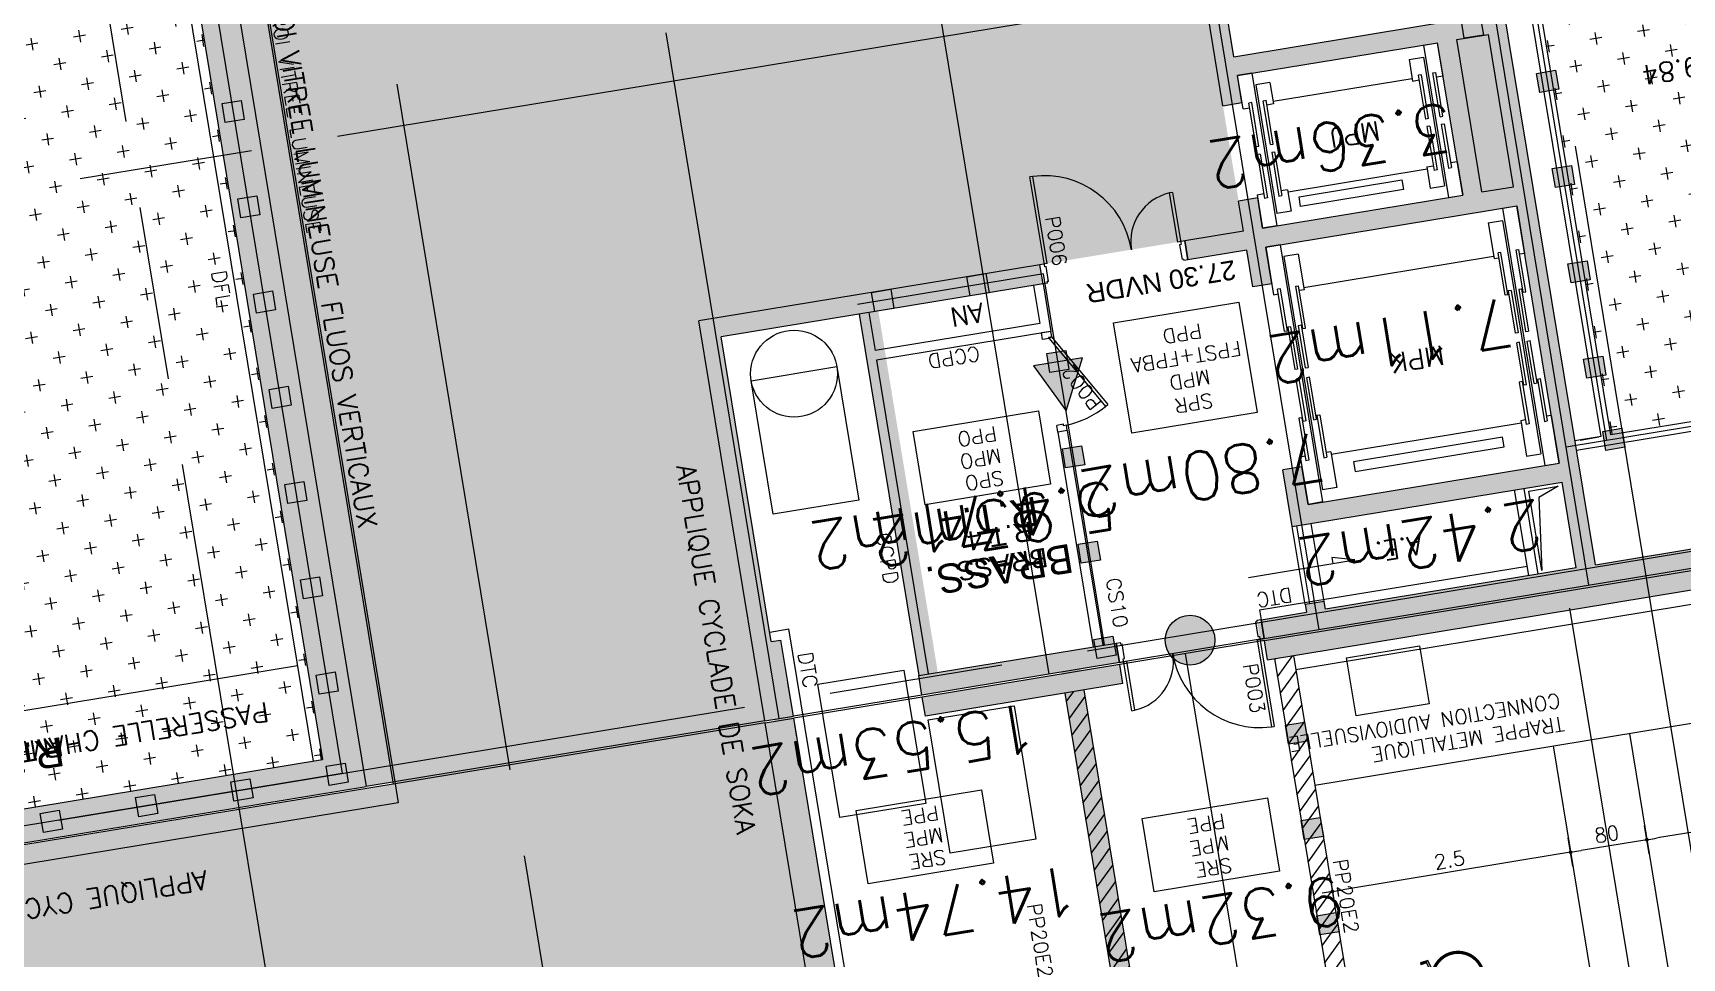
# Model space of a CAD drawing. Header units: millimetres. Extents: x 33240 to 33395, y 51607 to 51720.
# Drawn here: x 33282.81 to 33299.89, y 51641.42 to 51651 of the extents above; entities that cross this region are included whole.
import ezdxf
from ezdxf.enums import TextEntityAlignment as Align

# ---------------------------------------------------------------- set-up
doc = ezdxf.new("R2010")
doc.units = ezdxf.units.MM
doc.header["$LTSCALE"] = 0.3
doc.header["$MEASUREMENT"] = 0
doc.header["$PDMODE"] = 34
doc.header["$PDSIZE"] = 0.3
for name, pattern in [('ACAD_ISO02W100', [15, 12, -3]), ('ACAD_ISO04W100', [30, 24, -3, 0, -3]), ('ACAD_ISO08W100', [36, 24, -3, 6, -3]), ('ACAD_ISO13W100', [36, 12, -3, 12, -3, 0, -3, 0, -3])]:
    doc.linetypes.add(name, pattern=pattern)
doc.layers.get('0').update_dxf_attribs({"linetype": 'CONTINUOUS'})
doc.layers.get('DEFPOINTS').update_dxf_attribs({"linetype": 'CONTINUOUS'})
for name, color, linetype in [('00-TRAMES-BAT', 7, 'ACAD_ISO08W100'), ('01-TREMIE-ESCAL-ASC', 4, 'CONTINUOUS'), ('01-TREMIE-GAINE', 4, 'CONTINUOUS'), ('02-MURS-MACONNERIE', 241, 'CONTINUOUS'), ('02-MURS-PORTEUR', 1, 'CONTINUOUS'), ('04-CLOISONS', 2, 'CONTINUOUS'), ('05-MEN-INT', 4, 'CONTINUOUS'), ('05-MEN-INT-NUM', 62, 'CONTINUOUS'), ('07-REVT-SOL', 8, 'CONTINUOUS'), ('08-EQUI-HANDI', 151, 'CONTINUOUS'), ('08-EQUI-MEUBLE', 8, 'CONTINUOUS'), ('09-COT-INT', 7, 'CONTINUOUS'), ('10-ANN-ALTITUDE', 152, 'CONTINUOUS'), ('10-ANN-HSP', 192, 'CONTINUOUS'), ('10-ANN-NOMENCLATURE', 3, 'CONTINUOUS'), ('10-ANN-NOMPIECE', 3, 'CONTINUOUS'), ('10-ANN-NOMPIECE-CODE', 171, 'CONTINUOUS'), ('10-ANN-REPCOUPE', 1, 'CONTINUOUS'), ('10-ANN-SURF', 62, 'CONTINUOUS'), ('10-ANN-TEXTE', 3, 'CONTINUOUS'), ('11-RES-ELECTRICITE', 71, 'CONTINUOUS'), ('11-RES-EP', 150, 'ACAD_ISO13W100'), ('11-RES-ISOL-FEU', 2, 'CONTINUOUS'), ('11-RES-VMC', 111, 'CONTINUOUS'), ('14-HACH-MACONNERIE', 4, 'CONTINUOUS'), ('14-HACH-MURS', 253, 'CONTINUOUS')]:
    doc.layers.add(name, color=color, linetype=linetype)
doc.styles.add('ANN', font='romans.shx')
doc.styles.add('COT', font='romans.shx')
doc.styles.add('HSP', font='romans.shx')
doc.styles.add('NDP', font='ARIAL.TTF')
doc.styles.add('NIV', font='ARIAL.TTF', dxfattribs={"height": 0.2})
doc.styles.add('ROMANS', font='romans.shx', dxfattribs={"height": 0.2})
doc.styles.add('SURF', font='romans.shx', dxfattribs={"height": 0.5})
doc.dimstyles.new('COTEXT', dxfattribs={"dimtxt": 0.15, "dimasz": 0.11, "dimexe": 0, "dimexo": 0, "dimgap": 0.05, "dimtad": 1, "dimdec": 3, "dimdsep": 46, "dimtxsty": 'COT', "dimblk1": 'COTBLOC', "dimblk2": 'COTBLOC', "dimsah": 1, "dimcen": -0.1, "dimse1": 1, "dimse2": 1, "dimadec": 0, "dimazin": 0, "dimtfac": 1, "dimtdec": 3, "dimtmove": 2, "dimatfit": 3, "dimldrblk": 'COTBLOC', "dimfxl": 1, "dimtolj": 1, "dimarcsym": 0})
pattern_1 = [(189.35057367, (57785.36794, 108093.83487), (-0.2060594638, -0.2872968802), [0.125, -0.375]), (279.35057367, (57785.29612, 108093.88639), (0.2872968802, -0.2060594638), [0.125, -0.375])]

# ---------------------------------------------------------------- blocks, each defined once
blk = doc.blocks.new('HAND')
for p, q in [((-0.029, -0.041), (-0.075, 0.341)), ((-0.007, -0.019), (-0.053, 0.341)), ((-0.02, 0.091), (0.207, 0.118)), ((-0.017, 0.069), (0.209, 0.096)), ((-0.007, -0.019), (0.227, 0.009)), ((0.217, 0.097), (0.214, 0.119)), ((0.227, 0.009), (0.295, -0.209)), ((-0.029, -0.041), (0.212, -0.013)), ((0.212, -0.013), (0.278, -0.231)), ((0.278, -0.231), (0.357, -0.218)), ((0.295, -0.209), (0.357, -0.196)), ((0.357, -0.218), (0.357, -0.196))]:
    blk.add_line(p, q)
at = {"const_width": 0.0332}
blk.add_lwpolyline([(-0.125, 0.367, 1), (-0.092, 0.367, 1)], format="xyb", close=True, dxfattribs=at)
for points in [[(-0.061, 0.261, 0.340767), (-0.266, 0.002, 0.340767)], [(-0.266, 0.002, 0.827992), (0.247, -0.099, 0.827992)]]:
    blk.add_lwpolyline(points, format="xyb", dxfattribs=at)
for points in [[(-0.074, 0.341), (-0.087, 0.341), (-0.053, 0.341), (-0.081, 0.385)], [(-0.075, 0.341), (-0.029, -0.041), (-0.053, 0.341), (-0.007, -0.019)], [(-0.065, 0.26), (-0.065, 0.263), (-0.067, 0.276), (-0.065, 0.263)], [(-0.065, 0.26), (-0.065, 0.263), (-0.067, 0.276), (-0.065, 0.263)], [(-0.007, -0.019), (-0.029, -0.041), (0.227, 0.009), (0.212, -0.013)], [(-0.02, 0.091), (-0.017, 0.069), (-0.021, 0.091), (-0.018, 0.069)], [(-0.02, 0.091), (-0.017, 0.069), (0.214, 0.119), (0.217, 0.097)], [(0.212, -0.013), (0.278, -0.231), (0.227, 0.009), (0.295, -0.209)], [(0.231, -0.093), (0.237, -0.095), (0.234, -0.086), (0.237, -0.095)], [(0.278, -0.231), (0.357, -0.218), (0.295, -0.209), (0.357, -0.196)]]:
    blk.add_solid(points)
blk = doc.blocks.new('SMP2')
blk.add_lwpolyline([(-1.315, 0), (0, 0), (0, -0.77), (-1.315, -0.77)], close=True)
at = {"style": 'ROMANS'}
for tag, p in [('SOLS', (-0.646, -0.148)), ('PAROIS', (-0.643, -0.377)), ('FAUX-PLAFONDS', (-0.646, -0.61))]:
    blk.add_attdef(tag, text='', height=0.15, dxfattribs=at).set_placement(p, align=Align.MIDDLE)
blk = doc.blocks.new('COTBLOC')
for p, q in [((-0.76, 0), (-0.99, 0)), ((0, 0), (-0.76, 0)), ((0, -1.3608), (0, 1.3608)), ((0, 0), (0.76, 0)), ((0.76, 0), (0.99, 0))]:
    blk.add_line(p, q)
at = {"const_width": 0.15}
blk.add_lwpolyline([(-0.1, 0, 1), (0.1, 0, 1)], format="xyb", close=True, dxfattribs=at)
blk = doc.blocks.new('*D82')
at = {"layer": '09-COT-INT', "color": 0, "lineweight": -2}
blk.add_line((33301.885, 51643.031), (33299.635, 51642.661), dxfattribs=at)
at = {"layer": 'DEFPOINTS', "color": 0}
for p in [(33301.812, 51644.151), (33299.345, 51643.745), (33299.526, 51642.643)]:
    blk.add_point(p, dxfattribs=at)
at = {"layer": '09-COT-INT', "color": 0, "lineweight": -2, "xscale": 0.11, "yscale": 0.11, "zscale": 0.11}
for p, rotation in [((33301.993, 51643.049), 9.350573668281061), ((33299.526, 51642.643), 189.350573668281)]:
    blk.add_blockref('COTBLOC', p, dxfattribs=dict(at, rotation=rotation))
at = {"layer": '09-COT-INT', "color": 0, "insert": (33300.739, 51642.97), "char_height": 0.15, "attachment_point": 5, "rotation": 9.3506, "style": 'COT'}
blk.add_mtext('\\A1;2.5', dxfattribs=at)
blk = doc.blocks.new('*D83')
at = {"layer": '09-COT-INT', "color": 0, "lineweight": -2}
blk.add_line((33299.418, 51642.625), (33298.846, 51642.531), dxfattribs=at)
at = {"layer": 'DEFPOINTS', "color": 0}
for p in [(33299.345, 51643.745), (33298.556, 51643.615), (33298.737, 51642.513)]:
    blk.add_point(p, dxfattribs=at)
at = {"layer": '09-COT-INT', "color": 0, "lineweight": -2, "xscale": 0.11, "yscale": 0.11, "zscale": 0.11}
for p, rotation in [((33298.737, 51642.513), 189.350573668281), ((33299.526, 51642.643), 9.350573668281061)]:
    blk.add_blockref('COTBLOC', p, dxfattribs=dict(at, rotation=rotation))
at = {"layer": '09-COT-INT', "color": 0, "insert": (33299.111, 51642.701), "char_height": 0.15, "attachment_point": 5, "rotation": 9.3506, "style": 'COT'}
blk.add_mtext('\\A1;80', dxfattribs=at)
blk = doc.blocks.new('*D84')
at = {"layer": '09-COT-INT', "color": 0, "lineweight": -2}
blk.add_line((33298.628, 51642.495), (33296.379, 51642.125), dxfattribs=at)
at = {"layer": 'DEFPOINTS', "color": 0}
for p in [(33298.556, 51643.615), (33296.089, 51643.208), (33296.27, 51642.107)]:
    blk.add_point(p, dxfattribs=at)
at = {"layer": '09-COT-INT', "color": 0, "lineweight": -2, "xscale": 0.11, "yscale": 0.11, "zscale": 0.11}
for p, rotation in [((33298.737, 51642.513), 9.350573668281061), ((33296.27, 51642.107), 189.350573668281)]:
    blk.add_blockref('COTBLOC', p, dxfattribs=dict(at, rotation=rotation))
at = {"layer": '09-COT-INT', "color": 0, "insert": (33297.483, 51642.433), "char_height": 0.15, "attachment_point": 5, "rotation": 9.3506, "style": 'COT'}
blk.add_mtext('\\A1;2.5', dxfattribs=at)
blk = doc.blocks.new('MVP95')
for p, q in [((0.045, -0.03), (0.045, 0.915)), ((0.075, 0.915), (0.045, 0.915)), ((0.075, 0), (0.075, 0.915)), ((1.475, 0.515), (1.445, 0.515)), ((1.445, 0), (1.445, 0.515)), ((1.475, 0.515), (1.475, -0.03)), ((0, -0.2), (0, 0)), ((0.075, 0), (0, 0)), ((0.06, -0.03), (0.045, -0.03)), ((0.06, -0.185), (0.06, -0.03)), ((1.52, 0), (1.445, 0)), ((1.46, -0.03), (1.46, -0.185)), ((1.475, -0.03), (1.46, -0.03)), ((1.52, 0), (1.52, -0.2)), ((0.045, -0.2), (0, -0.2)), ((0.045, -0.2), (0.045, -0.185)), ((0.06, -0.185), (0.045, -0.185)), ((1.475, -0.185), (1.46, -0.185)), ((1.475, -0.185), (1.475, -0.2)), ((1.52, -0.2), (1.475, -0.2))]:
    blk.add_line(p, q)
for centre, radius, start, end in [((0.045, 0), 0.915, 359.9692, 88.1212), ((1.475, 0.001), 0.515, 93.3395, 180.0973)]:
    blk.add_arc(centre, radius, start, end)
blk = doc.blocks.new('7DP9T')
for p, q in [((0.055, -0.004), (0.844, 0.456)), ((0.07, -0.03), (0.859, 0.43)), ((0.859, 0.43), (0.844, 0.456)), ((0.055, 0), (0, 0)), ((0, 0), (0, -0.1)), ((0.055, 0), (0.07, -0.03)), ((0.985, 0), (0.985, -0.03)), ((1.04, 0), (0.985, 0)), ((1.04, 0), (1.04, -0.1)), ((0.07, -0.1), (0, -0.1)), ((0.055, -0.03), (0.055, 0)), ((0.07, -0.03), (0.055, -0.03)), ((0.07, -0.03), (0.07, -0.1)), ((0.985, -0.03), (0.97, -0.03)), ((0.97, -0.03), (0.97, -0.1)), ((1.04, -0.1), (0.97, -0.1))]:
    blk.add_line(p, q)
for centre, radius, start, end in [((0.185, 0), 0.83, 0, 0), ((-0.005, -0.057), 0.992, 3.3237, 29.4358)]:
    blk.add_arc(centre, radius, start, end)
blk = doc.blocks.new('PF1-2H')
blk.add_hatch(color=256).paths.add_polyline_path([(-0.001288, 0, 1), (0.001288, 0, 1)])
blk.add_circle((0, 0), 0.001288)
blk = doc.blocks.new('CF1-2H')
for p, q in [((0, 0.002576), (-0.001288, 0)), ((0.001288, 0), (0, 0.002576)), ((-0.001288, 0), (0.001288, 0))]:
    blk.add_line(p, q)
blk.add_solid([(-0.001288, 0), (0, 0.002576), (0.001288, 0)])
blk = doc.blocks.new('CARRE2')
blk.add_hatch(color=256).paths.add_polyline_path([(-0.1, 0.1), (0.1, 0.1), (0.1, -0.1), (-0.1, -0.1)])
blk.add_lwpolyline([(-0.1, 0.1), (0.1, 0.1), (0.1, -0.1), (-0.1, -0.1)], close=True)

msp = doc.modelspace()

# ---------------------------------------------------------------- hatches: boundary and pattern name
at = {"layer": '07-REVT-SOL'}
h = msp.add_hatch(dxfattribs=at)
h.set_pattern_fill('CROSS', color=30, style=0)
h.set_pattern_definition(pattern_1)
h.paths.add_polyline_path([(33286.5603, 51643.2418), (33286.5961, 51643.0244), (33280.6412, 51642.0441), (33281.2228, 51638.5117), (33285.6417, 51639.2393), (33285.6742, 51639.0421), (33280.2045, 51638.1415), (33280.4562, 51636.6128), (33291.1949, 51638.381), (33290.9433, 51639.9095), (33288.0423, 51639.4318), (33288.0098, 51639.6292), (33291.0094, 51640.123), (33289.7096, 51648.0169), (33292.752, 51648.5179), (33295.3503, 51648.9457), (33293.2555, 51661.6673), (33287.7297, 51660.7591), (33283.7828, 51660.1092), (33283.4868, 51660.0605), (33286.2643, 51643.193)])
h = msp.add_hatch(dxfattribs=at)
h.set_pattern_fill('CROSS', color=30, style=0)
h.set_pattern_definition([(189.35057367, (57785.36794, 108093.90987), (-0.2060594638, -0.2872968802), [0.125, -0.375]), (279.35057367, (57785.29612, 108093.96139), (0.2872968802, -0.2060594638), [0.125, -0.375])])
h.paths.add_polyline_path([(33285.8127, 51643.4734), (33279.4977, 51642.4335), (33276.7774, 51658.9539), (33283.0924, 51659.9938)])
h = msp.add_hatch(dxfattribs=at)
h.set_pattern_fill('CROSS', color=30, style=0)
h.set_pattern_definition(pattern_1)
h.paths.add_polyline_path([(33307.1197, 51648.1474), (33299.1533, 51646.8356), (33297.4041, 51657.4586), (33298.9318, 51657.6898), (33299.0359, 51657.0758), (33299.1499, 51656.5294), (33299.2846, 51655.9988), (33299.4772, 51655.3642), (33299.6399, 51654.9032), (33299.9326, 51654.1956), (33300.3589, 51653.3633), (33300.9268, 51652.5136), (33301.4641, 51651.918), (33302.218, 51651.3612), (33302.9309, 51651.1227), (33303.4691, 51651.0667), (33304.0347, 51651.1266), (33304.6455, 51651.3289), (33305.0828, 51651.545), (33305.5618, 51651.8682), (33306.0185, 51652.278), (33306.3733, 51652.6803), (33307.1198, 51648.1474)])
at = {"layer": '14-HACH-MACONNERIE', "ltscale": 10}
h = msp.add_hatch(dxfattribs=at)
h.set_pattern_fill('ANSI31', color=256, style=0)
h.set_pattern_definition([(234.35057367, (57785.36794, 108093.83487), (0.1015747861, -0.07285302208), [])])
h.paths.add_polyline_path([(33296.4276, 51639.9206), (33296.2302, 51639.8881), (33296.2627, 51639.6908), (33296.6574, 51639.7558), (33295.8677, 51644.5514), (33295.6704, 51644.5189)])
h.paths.add_polyline_path([(33294.0293, 51640.9446), (33292.5598, 51640.7027), (33292.5923, 51640.5053), (33294.0618, 51640.7473), (33294.2568, 51639.5631), (33292.7873, 51639.3213), (33292.8198, 51639.1239), (33294.7629, 51639.4438), (33294.7304, 51639.6411), (33294.4541, 51639.5956), (33293.697, 51644.194), (33293.4996, 51644.1615)])
h.paths.add_polyline_path([(33291.5134, 51638.9088), (33291.7147, 51638.9419), (33291.6822, 51639.1392), (33291.4809, 51639.1061)])
h.paths.add_polyline_path([(33291.286, 51640.2902), (33291.4872, 51640.3234), (33291.4547, 51640.5207), (33291.2535, 51640.4875)])
at = {"layer": '14-HACH-MURS', "ltscale": 10}
h = msp.add_hatch(color=256, dxfattribs=at)
h.paths.add_polyline_path([(33291.9868, 51644.3432), (33294.0309, 51644.6797), (33294.0642, 51644.4774), (33292.0201, 51644.1408)])
h.paths.add_polyline_path([(33294.0999, 51644.2603), (33292.0558, 51643.9237), (33292.0234, 51644.121), (33294.0674, 51644.4576)])
h.paths.add_polyline_path([(33295.5997, 51644.5073), (33313.0136, 51647.3747), (33312.9811, 51647.5721), (33295.5672, 51644.7047)])
h.paths.add_polyline_path([(33308.517, 51656.1775), (33309.9786, 51647.3006), (33307.4296, 51646.8809), (33307.3517, 51647.3545), (33307.0556, 51647.3057), (33307.1336, 51646.8322), (33301.8383, 51645.9602), (33301.7603, 51646.4338), (33301.4643, 51646.385), (33301.5423, 51645.9115), (33298.9932, 51645.4917), (33297.6209, 51653.8259), (33297.884, 51653.8693), (33296.5117, 51662.2035), (33297.1531, 51662.3091), (33297.0701, 51662.8126), (33296.3992, 51662.7022), (33296.4577, 51662.3466), (33296.29, 51662.319), (33297.6542, 51654.0341), (33294.7927, 51653.5629), (33294.7765, 51653.6616), (33294.5791, 51653.6291), (33294.6441, 51653.2344), (33294.8415, 51653.2669), (33294.8252, 51653.3656), (33297.4236, 51653.7934), (33297.8535, 51651.1821), (33295.2489, 51650.7532), (33295.0009, 51652.2594), (33294.8099, 51652.2279), (33295.1364, 51650.2448), (33295.3338, 51650.2772), (33295.2877, 51650.5569), (33297.3598, 51650.8981), (33297.6198, 51649.3194), (33295.5477, 51648.9782), (33295.4962, 51649.2905), (33295.2989, 51649.258), (33295.3503, 51648.9457), (33294.7419, 51648.8455), (33294.7744, 51648.6482), (33295.3828, 51648.7484), (33295.4455, 51648.368), (33295.6428, 51648.4005), (33295.5802, 51648.7809), (33298.1785, 51649.2087), (33298.6172, 51646.5446), (33296.0188, 51646.1167), (33295.9549, 51646.5051), (33295.7575, 51646.4726), (33295.854, 51645.8869), (33298.6497, 51646.3472), (33298.7959, 51645.4593), (33296.1976, 51645.0314), (33296.1846, 51645.1103), (33295.9872, 51645.0778), (33296.0002, 51644.9989), (33295.5315, 51644.9217), (33295.5636, 51644.7269), (33329.6698, 51650.3403), (33326.8097, 51667.7091), (33326.198, 51667.6084), (33326.2808, 51667.1053), (33326.5966, 51667.1572), (33329.3445, 51650.4691), (33324.207, 51649.6232), (33324.1269, 51650.1096), (33323.8309, 51650.0608), (33323.911, 51649.5744), (33318.6156, 51648.7025), (33318.5356, 51649.1889), (33318.2395, 51649.1401), (33318.3196, 51648.6538), (33313.0243, 51647.7818), (33312.9442, 51648.2682), (33312.6482, 51648.2194), (33312.7283, 51647.7331), (33310.1792, 51647.3133), (33307.4313, 51664.0015), (33310.2738, 51664.4696), (33310.1909, 51664.973), (33307.1511, 51664.4725)])
h = msp.add_hatch(color=256, dxfattribs=at)
h.paths.add_polyline_path([(33279.1957, 51641.8061), (33280.4439, 51642.0116), (33280.4536, 51641.9524), (33280.6509, 51641.9849), (33280.6412, 51642.0441), (33286.5961, 51643.0244), (33286.5636, 51643.2218), (33279.1632, 51642.0034)])
h.paths.add_polyline_path([(33279.1599, 51642.0232), (33286.2643, 51643.193), (33283.4868, 51660.0605), (33284.2084, 51660.1793), (33284.1258, 51660.6811), (33276.124, 51659.3635), (33276.1907, 51658.9587), (33276.3665, 51658.9877), (33276.399, 51658.7903), (33276.7937, 51658.8553), (33276.7774, 51658.9539), (33283.0924, 51659.9938), (33285.8127, 51643.4734), (33279.4977, 51642.4335), (33279.4815, 51642.5322), (33279.0868, 51642.4672)])
h.paths.add_polyline_path([(33278.9568, 51643.2566), (33279.3515, 51643.3216), (33276.9237, 51658.0659), (33276.529, 51658.0009)], flags=17)
h = msp.add_hatch(color=256, dxfattribs=at)
h.paths.add_polyline_path([(33292.3547, 51631.9532), (33292.6507, 51632.0019), (33290.6913, 51643.9015), (33290.3953, 51643.8528), (33291.0094, 51640.123), (33288.0098, 51639.6292), (33288.0423, 51639.4321), (33291.0419, 51639.9257)])
h.paths.add_polyline_path([(33290.688, 51643.9214), (33290.392, 51643.8727), (33289.7096, 51648.0169), (33293.2421, 51648.5986), (33293.2746, 51648.4011), (33289.9395, 51647.852), (33290.4594, 51644.6946), (33290.5581, 51644.7108)])

# ---------------------------------------------------------------- linework, layer by layer
at = {"layer": '00-TRAMES-BAT'}
for p, q in [((33298.9271, 51645.2781), (33290.2439, 51698.0109)), ((33296.1314, 51644.8178), (33287.4482, 51697.5505)), ((33293.3357, 51644.3574), (33284.6526, 51697.0902)), ((33290.54, 51643.8971), (33281.8569, 51696.6298)), ((33289.5108, 51632.7087), (33279.0612, 51696.1695)), ((33285.5336, 51639.4242), (33276.2655, 51695.7092)), ((33275.3094, 51648.1743), (33381.824, 51665.7133)), ((33261.7654, 51639.3363), (33382.8834, 51659.2799)), ((33301.2233, 51629.8968), (33298.7293, 51645.0428))]:
    msp.add_line(p, q, dxfattribs=at)
at = {"layer": '01-TREMIE-ESCAL-ASC'}
for p, q in [((33297.2118, 51650.8738), (33297.3598, 51650.8981)), ((33297.2118, 51650.8738), (33297.3598, 51650.8981)), ((33297.2118, 51650.8738), (33297.4718, 51649.295)), ((33297.4167, 51650.5528), (33297.3598, 51650.8981)), ((33297.0644, 51650.7228), (33297.2124, 51650.7472)), ((33297.0644, 51650.7228), (33297.1009, 51650.5008)), ((33297.2124, 51650.7472), (33297.4317, 51649.4151)), ((33295.4357, 51650.5813), (33295.2877, 51650.5569)), ((33295.4357, 51650.5813), (33295.2877, 51650.5569)), ((33295.3446, 51650.2116), (33295.2877, 51650.5569)), ((33295.4357, 51650.5813), (33295.6957, 51649.0026)), ((33297.0969, 51650.5255), (33295.6563, 51650.2882)), ((33297.1915, 51650.5664), (33297.1604, 51650.5613)), ((33297.2366, 51650.1076), (33297.1619, 51650.5615)), ((33297.2662, 51650.1125), (33297.1915, 51650.5664)), ((33297.3099, 51650.5859), (33297.3395, 51650.5907)), ((33297.3846, 51650.132), (33297.3099, 51650.5859)), ((33297.4142, 51650.1369), (33297.3395, 51650.5907)), ((33297.4167, 51650.5528), (33297.3476, 51650.5414)), ((33295.6238, 51650.4856), (33295.4758, 51650.4612)), ((33295.4758, 51650.4612), (33295.6951, 51649.1292)), ((33295.6238, 51650.4856), (33295.6603, 51650.2636)), ((33297.1009, 51650.5008), (33297.17, 51650.5122)), ((33295.3446, 51650.2116), (33295.4136, 51650.223)), ((33295.4351, 51650.2772), (33295.4055, 51650.2723)), ((33295.4803, 51649.8184), (33295.4055, 51650.2723)), ((33295.5099, 51649.8233), (33295.4351, 51650.2772)), ((33295.5535, 51650.2967), (33295.5846, 51650.3018)), ((33295.6283, 51649.8428), (33295.5535, 51650.2967)), ((33295.6579, 51649.8477), (33295.5831, 51650.3015)), ((33295.6603, 51650.2636), (33295.5913, 51650.2522)), ((33297.2662, 51650.1125), (33297.2366, 51650.1076)), ((33297.2792, 51650.0336), (33297.2496, 51650.0287)), ((33297.2496, 51650.0287), (33297.3243, 51649.5748)), ((33297.2792, 51650.0336), (33297.3539, 51649.5797)), ((33297.3846, 51650.132), (33297.4142, 51650.1369)), ((33297.3976, 51650.053), (33297.4272, 51650.0579)), ((33297.3976, 51650.053), (33297.4723, 51649.5992)), ((33297.4272, 51650.0579), (33297.502, 51649.604)), ((33295.6283, 51649.8428), (33295.6579, 51649.8477)), ((33295.5099, 51649.8233), (33295.4803, 51649.8184)), ((33295.5229, 51649.7443), (33295.4933, 51649.7395)), ((33295.4933, 51649.7395), (33295.568, 51649.2856)), ((33295.5229, 51649.7443), (33295.5976, 51649.2905)), ((33295.6413, 51649.7638), (33295.6709, 51649.7687)), ((33295.6413, 51649.7638), (33295.716, 51649.31)), ((33295.6709, 51649.7687), (33295.7456, 51649.3148)), ((33297.5629, 51649.6647), (33297.4938, 51649.6534)), ((33297.5629, 51649.6647), (33297.6198, 51649.3194)), ((33297.2512, 51649.5881), (33295.8106, 51649.3509)), ((33297.2471, 51649.6128), (33297.3162, 51649.6241)), ((33297.2471, 51649.6128), (33297.2837, 51649.3907)), ((33297.3539, 51649.5797), (33297.3243, 51649.5748)), ((33297.4723, 51649.5992), (33297.502, 51649.604)), ((33295.4908, 51649.3235), (33295.5599, 51649.3349)), ((33295.4908, 51649.3235), (33295.5477, 51648.9782)), ((33295.8065, 51649.3755), (33295.7375, 51649.3642)), ((33295.8065, 51649.3755), (33295.8431, 51649.1535)), ((33295.925, 51649.3019), (33296.9904, 51649.4773)), ((33297.0066, 51649.3786), (33295.9413, 51649.2032)), ((33296.9904, 51649.4773), (33297.0066, 51649.3786)), ((33297.2837, 51649.3907), (33297.4317, 51649.4151)), ((33295.5976, 51649.2905), (33295.568, 51649.2856)), ((33295.8431, 51649.1535), (33295.6951, 51649.1292)), ((33295.716, 51649.31), (33295.7456, 51649.3148)), ((33295.9413, 51649.2032), (33295.925, 51649.3019)), ((33297.4718, 51649.295), (33297.6198, 51649.3194)), ((33298.0305, 51649.1843), (33298.1785, 51649.2087)), ((33298.0305, 51649.1843), (33298.4692, 51646.5202)), ((33298.1785, 51649.2087), (33298.2597, 51648.7153)), ((33295.6957, 51649.0026), (33295.5477, 51648.9782)), ((33297.8831, 51649.0334), (33298.0311, 51649.0577)), ((33297.8831, 51649.0334), (33297.944, 51648.6634)), ((33298.0311, 51649.0577), (33298.4291, 51646.6403)), ((33295.7282, 51648.8052), (33295.5802, 51648.7809)), ((33295.5802, 51648.7809), (33295.6614, 51648.2875)), ((33295.7282, 51648.8052), (33296.1669, 51646.1411)), ((33295.9162, 51648.7095), (33295.7682, 51648.6851)), ((33295.7682, 51648.6851), (33296.1663, 51646.2677)), ((33295.9162, 51648.7095), (33295.9771, 51648.3395)), ((33295.9731, 51648.3642), (33297.9399, 51648.688)), ((33297.944, 51648.6634), (33297.9933, 51648.6715)), ((33298.0148, 51648.7257), (33297.9852, 51648.7208)), ((33298.0575, 51648.2817), (33297.9852, 51648.7208)), ((33298.0871, 51648.2866), (33298.0148, 51648.7257)), ((33298.1727, 51648.7517), (33298.2023, 51648.7566)), ((33298.245, 51648.3126), (33298.1727, 51648.7517)), ((33298.2746, 51648.3175), (33298.2023, 51648.7566)), ((33298.2597, 51648.7153), (33298.2104, 51648.7072)), ((33295.7322, 51648.3498), (33295.7026, 51648.345)), ((33295.7749, 51647.9059), (33295.7026, 51648.345)), ((33295.8045, 51647.9107), (33295.7322, 51648.3498)), ((33295.8901, 51648.3758), (33295.9197, 51648.3807)), ((33295.9624, 51647.9367), (33295.8901, 51648.3758)), ((33295.992, 51647.9416), (33295.9197, 51648.3807)), ((33295.9771, 51648.3395), (33295.9278, 51648.3314)), ((33298.1201, 51648.3326), (33298.0905, 51648.3277)), ((33298.0905, 51648.3277), (33298.1628, 51647.8886)), ((33298.1201, 51648.3326), (33298.1924, 51647.8935)), ((33298.199, 51648.3456), (33298.2286, 51648.3504)), ((33298.199, 51648.3456), (33298.2713, 51647.9065)), ((33298.2286, 51648.3504), (33298.3009, 51647.9114)), ((33298.245, 51648.3126), (33298.2746, 51648.3175)), ((33295.6614, 51648.2875), (33295.7107, 51648.2956)), ((33298.0871, 51648.2866), (33298.0575, 51648.2817)), ((33295.8375, 51647.9567), (33295.8079, 51647.9518)), ((33295.8375, 51647.9567), (33295.9098, 51647.5176)), ((33295.9164, 51647.9697), (33295.946, 51647.9746)), ((33295.9164, 51647.9697), (33295.9887, 51647.5306)), ((33295.946, 51647.9746), (33296.0183, 51647.5355)), ((33295.8045, 51647.9107), (33295.7749, 51647.9059)), ((33295.8079, 51647.9518), (33295.8802, 51647.5128)), ((33295.9624, 51647.9367), (33295.992, 51647.9416)), ((33298.1924, 51647.8935), (33298.1628, 51647.8886)), ((33298.2086, 51647.7948), (33298.179, 51647.7899)), ((33298.2513, 51647.3509), (33298.179, 51647.7899)), ((33298.2809, 51647.3557), (33298.2086, 51647.7948)), ((33298.2713, 51647.9065), (33298.3009, 51647.9114)), ((33298.2876, 51647.8078), (33298.3172, 51647.8127)), ((33298.3599, 51647.3687), (33298.2876, 51647.8078)), ((33298.3895, 51647.3736), (33298.3172, 51647.8127)), ((33295.9098, 51647.5176), (33295.8802, 51647.5128)), ((33295.9887, 51647.5306), (33296.0183, 51647.5355)), ((33295.926, 51647.419), (33295.8964, 51647.4141)), ((33295.9687, 51646.975), (33295.8964, 51647.4141)), ((33295.9983, 51646.9799), (33295.926, 51647.419)), ((33296.005, 51647.432), (33296.0346, 51647.4368)), ((33296.0773, 51646.9929), (33296.005, 51647.432)), ((33296.1069, 51646.9977), (33296.0346, 51647.4368)), ((33298.235, 51647.3887), (33298.2054, 51647.3838)), ((33298.2054, 51647.3838), (33298.2777, 51646.9447)), ((33298.235, 51647.3887), (33298.3073, 51646.9496)), ((33298.2809, 51647.3557), (33298.2513, 51647.3509)), ((33298.3599, 51647.3687), (33298.3895, 51647.3736)), ((33298.3928, 51647.4147), (33298.4224, 51647.4196)), ((33298.3928, 51647.4147), (33298.4651, 51646.9756)), ((33298.4224, 51647.4196), (33298.4947, 51646.9805)), ((33295.9524, 51647.0128), (33295.9228, 51647.008)), ((33295.9228, 51647.008), (33295.9951, 51646.5689)), ((33295.9524, 51647.0128), (33296.0247, 51646.5737)), ((33295.9983, 51646.9799), (33295.9687, 51646.975)), ((33296.0773, 51646.9929), (33296.1069, 51646.9977)), ((33296.1102, 51647.0388), (33296.1398, 51647.0437)), ((33296.1102, 51647.0388), (33296.1825, 51646.5997)), ((33296.1398, 51647.0437), (33296.2121, 51646.6046)), ((33296.2574, 51646.6374), (33298.2243, 51646.9613)), ((33298.2202, 51646.9859), (33298.2695, 51646.9941)), ((33298.2202, 51646.9859), (33298.2811, 51646.6159)), ((33298.3073, 51646.9496), (33298.2777, 51646.9447)), ((33298.4651, 51646.9756), (33298.4947, 51646.9805)), ((33298.5359, 51647.0379), (33298.4866, 51647.0298)), ((33298.5359, 51647.0379), (33298.6172, 51646.5446)), ((33298.0317, 51646.8111), (33296.4879, 51646.5569)), ((33298.0479, 51646.7124), (33298.0317, 51646.8111)), ((33295.9376, 51646.6101), (33295.9869, 51646.6182)), ((33295.9376, 51646.6101), (33296.0188, 51646.1167)), ((33296.1825, 51646.5997), (33296.2121, 51646.6046)), ((33296.2534, 51646.6621), (33296.204, 51646.654)), ((33296.2534, 51646.6621), (33296.3143, 51646.2921)), ((33296.5042, 51646.4582), (33298.0479, 51646.7124)), ((33298.2811, 51646.6159), (33298.4291, 51646.6403)), ((33296.0247, 51646.5737), (33295.9951, 51646.5689)), ((33296.4879, 51646.5569), (33296.5042, 51646.4582)), ((33298.4692, 51646.5202), (33298.6172, 51646.5446)), ((33296.3143, 51646.2921), (33296.1663, 51646.2677)), ((33296.1669, 51646.1411), (33296.0188, 51646.1167))]:
    msp.add_line(p, q, dxfattribs=at)
at = {"layer": '01-TREMIE-GAINE'}
for p, q in [((33298.3046, 51646.2541), (33298.607, 51646.3039)), ((33298.4402, 51645.4308), (33298.3046, 51646.2541)), ((33298.607, 51646.3039), (33298.4067, 51646.1888)), ((33298.4067, 51646.1888), (33298.4402, 51645.4308))]:
    msp.add_line(p, q, dxfattribs=at)
at = {"layer": '02-MURS-MACONNERIE'}
for p, q in [((33295.8677, 51644.5514), (33296.6574, 51639.7558)), ((33295.6704, 51644.5189), (33296.4276, 51639.9206)), ((33293.4996, 51644.1614), (33294.0293, 51640.9446)), ((33293.697, 51644.194), (33294.4541, 51639.5956))]:
    msp.add_line(p, q, dxfattribs=at)
at = {"layer": '02-MURS-PORTEUR'}
for p, q in [((33283.0924, 51659.9938), (33285.8127, 51643.4734)), ((33283.4868, 51660.0605), (33286.2643, 51643.193)), ((33295.5672, 51644.7047), (33352.073, 51654.009)), ((33295.5997, 51644.5073), (33352.1055, 51653.8117)), ((33298.9932, 51645.4917), (33297.6209, 51653.8259)), ((33295.1364, 51650.2448), (33294.8099, 51652.2279)), ((33295.2489, 51650.7532), (33295.0009, 51652.2594)), ((33295.2489, 51650.7532), (33297.8535, 51651.1821)), ((33295.2877, 51650.5569), (33297.3598, 51650.8981)), ((33297.6198, 51649.3194), (33297.3598, 51650.8981)), ((33297.5571, 51650.9306), (33297.886, 51650.9848)), ((33297.8171, 51649.3519), (33297.5571, 51650.9306)), ((33298.146, 51649.406), (33297.886, 51650.9848)), ((33295.3338, 51650.2772), (33295.2877, 51650.5569)), ((33295.1364, 51650.2448), (33295.3338, 51650.2772)), ((33295.5636, 51644.7269), (33329.6698, 51650.3403)), ((33297.8171, 51649.3519), (33298.146, 51649.406)), ((33295.4962, 51649.2905), (33295.2989, 51649.258)), ((33295.3503, 51648.9457), (33295.2989, 51649.258)), ((33295.5477, 51648.9782), (33295.4962, 51649.2905)), ((33295.5477, 51648.9782), (33297.6198, 51649.3194)), ((33295.5802, 51648.7809), (33298.1785, 51649.2087)), ((33298.6172, 51646.5446), (33298.1785, 51649.2087)), ((33295.3503, 51648.9457), (33294.7419, 51648.8455)), ((33294.7744, 51648.6482), (33294.7419, 51648.8455)), ((33295.3828, 51648.7484), (33294.7744, 51648.6482)), ((33295.4454, 51648.368), (33295.3828, 51648.7484)), ((33295.6428, 51648.4005), (33295.5802, 51648.7809)), ((33293.2421, 51648.5986), (33289.7096, 51648.0169)), ((33293.2746, 51648.4011), (33293.2421, 51648.5986)), ((33293.2746, 51648.4011), (33289.9395, 51647.852)), ((33295.6428, 51648.4005), (33295.4455, 51648.368)), ((33290.392, 51643.8727), (33289.7096, 51648.0169)), ((33290.4594, 51644.6946), (33289.9395, 51647.852)), ((33295.9549, 51646.5051), (33295.7575, 51646.4726)), ((33295.854, 51645.8869), (33295.7575, 51646.4727)), ((33296.0188, 51646.1167), (33295.9549, 51646.5052)), ((33296.0188, 51646.1167), (33298.6172, 51646.5446)), ((33295.854, 51645.8869), (33298.6497, 51646.3472)), ((33298.7959, 51645.4592), (33298.6497, 51646.3472)), ((33298.7959, 51645.4593), (33298.6497, 51646.3472)), ((33298.9932, 51645.4917), (33301.5423, 51645.9115)), ((33298.7959, 51645.4593), (33296.1976, 51645.0314)), ((33295.5315, 51644.9217), (33296.0002, 51644.9989)), ((33295.5636, 51644.7269), (33295.5315, 51644.9217)), ((33290.4594, 51644.6946), (33290.5581, 51644.7108)), ((33290.688, 51643.9214), (33290.5581, 51644.7108)), ((33295.5997, 51644.5073), (33295.5672, 51644.7046)), ((33294.0674, 51644.4577), (33292.0233, 51644.1211)), ((33294.0999, 51644.2603), (33294.0674, 51644.4576)), ((33290.688, 51643.9214), (33290.6312, 51644.2668)), ((33294.0999, 51644.2603), (33292.0558, 51643.9237)), ((33292.0558, 51643.9237), (33292.0233, 51644.1211)), ((33290.392, 51643.8727), (33290.688, 51643.9214)), ((33290.3953, 51643.8528), (33290.6913, 51643.9015)), ((33290.7238, 51643.7042), (33290.6913, 51643.9016)), ((33290.7986, 51643.2502), (33290.6913, 51643.9015)), ((33291.0094, 51640.123), (33290.3953, 51643.8528)), ((33279.4977, 51642.4335), (33285.8127, 51643.4734)), ((33279.1599, 51642.0232), (33286.2643, 51643.193)), ((33286.5636, 51643.2218), (33279.1632, 51642.0034)), ((33286.5635, 51643.222), (33286.596, 51643.0249)), ((33291.4809, 51639.1061), (33290.7986, 51643.2502)), ((33286.5961, 51643.0244), (33280.6412, 51642.0441))]:
    msp.add_line(p, q, dxfattribs=at)
at = {"layer": '02-MURS-PORTEUR', "color": 4, "linetype": 'Continuous'}
for p, q in [((33296.0889, 51643.2085), (33352.3463, 51652.472)), ((33299.345, 51643.7446), (33300.1574, 51638.8111)), ((33298.5557, 51643.6146), (33299.368, 51638.6811))]:
    msp.add_line(p, q, dxfattribs=at)
at = {"layer": '02-MURS-PORTEUR', "color": 4}
for p, q in [((33296.1846, 51645.1103), (33296.0513, 51645.9194)), ((33295.5636, 51644.7269), (33294.0642, 51644.4774)), ((33295.5668, 51644.7071), (33294.0674, 51644.4576)), ((33285.5516, 51644.4438), (33279.3353, 51643.4202)), ((33292.0201, 51644.1408), (33290.688, 51643.9214)), ((33292.0234, 51644.121), (33290.6913, 51643.9015)), ((33290.392, 51643.8727), (33286.2643, 51643.193)), ((33290.3953, 51643.8528), (33286.5636, 51643.2218))]:
    msp.add_line(p, q, dxfattribs=at)
at = {"layer": '02-MURS-PORTEUR'}
msp.add_lwpolyline([(33296.1976, 51645.0314), (33296.1846, 51645.1103), (33295.9872, 51645.0778), (33296.0002, 51644.9989)], dxfattribs=at)
msp.add_lwpolyline([(33291.9868, 51644.3432), (33294.0309, 51644.6797), (33294.0642, 51644.4774), (33292.0201, 51644.1408)], close=True, dxfattribs=at)
at = {"layer": '02-MURS-PORTEUR', "color": 4, "linetype": 'ACAD_ISO02W100'}
msp.add_lwpolyline([(33297.2711, 51644.0519), (33296.5158, 51643.9275), (33296.4173, 51644.5258), (33297.1725, 51644.6501)], close=True, dxfattribs=at)
at = {"layer": '04-CLOISONS'}
for p, q in [((33282.9937, 51659.9775), (33285.714, 51643.4571)), ((33293.1759, 51648.385), (33293.2409, 51647.9903)), ((33293.2746, 51648.4012), (33293.3559, 51647.9079)), ((33291.3702, 51648.0876), (33291.9868, 51644.3432)), ((33291.4689, 51648.1039), (33291.5339, 51647.7092)), ((33291.5501, 51647.6105), (33292.0855, 51644.3594)), ((33293.5248, 51646.8817), (33293.4261, 51646.8654)), ((33293.4262, 51646.8654), (33293.7926, 51644.6405)), ((33293.5248, 51646.8817), (33293.8912, 51644.6567)), ((33298.3025, 51645.378), (33298.1563, 51646.266)), ((33298.4012, 51645.3943), (33298.255, 51646.2822)), ((33295.5148, 51645.0229), (33298.2863, 51645.4766)), ((33295.5148, 51645.0229), (33295.5315, 51644.9217)), ((33290.4431, 51644.7932), (33290.6405, 51644.8257)), ((33291.3521, 51640.5038), (33290.6405, 51644.8257))]:
    msp.add_line(p, q, dxfattribs=at)
at = {"layer": '04-CLOISONS', "linetype": 'Continuous'}
for p, q in [((33299.1533, 51646.8356), (33297.3948, 51657.457)), ((33299.0546, 51646.8193), (33297.8841, 51653.869)), ((33307.1197, 51648.1474), (33299.1533, 51646.8356)), ((33307.2347, 51648.0649), (33298.7983, 51646.6758)), ((33299.0546, 51646.8193), (33298.782, 51646.7745)), ((33298.8345, 51646.7828), (33299.0276, 51646.8146)), ((33298.8345, 51646.7828), (33299.0276, 51646.8146))]:
    msp.add_line(p, q, dxfattribs=at)
at = {"layer": '04-CLOISONS'}
for points in [[(33293.2409, 51647.9903), (33291.5339, 51647.7092)], [(33293.3559, 51647.9079), (33291.5501, 51647.6105)]]:
    msp.add_lwpolyline(points, dxfattribs=at)
at = {"layer": '05-MEN-INT'}
for p, q in [((33283.7631, 51660.106), (33286.5438, 51643.2185)), ((33283.7828, 51660.1092), (33286.5636, 51643.2218)), ((33295.9872, 51645.0778), (33295.854, 51645.8869)), ((33296.0366, 51645.0859), (33295.9033, 51645.895))]:
    msp.add_line(p, q, dxfattribs=at)
at = {"layer": '08-EQUI-MEUBLE'}
for points in [[(33291.3669, 51646.1615), (33290.4789, 51646.0153), (33290.2514, 51647.3967), (33291.1394, 51647.5429)], [(33292.0585, 51643.0191), (33291.1704, 51642.8729), (33290.943, 51644.2543), (33291.831, 51644.4005)], [(33293.2006, 51642.6489), (33292.3126, 51642.5026), (33292.0851, 51643.884), (33292.9731, 51644.0303)]]:
    msp.add_lwpolyline(points, close=True, dxfattribs=at)
msp.add_circle((33290.6954, 51647.4698), 0.45, dxfattribs=at)
at = {"layer": '10-ANN-REPCOUPE'}
msp.add_line((33302.3775, 51628.0167), (33298.7865, 51649.8248), dxfattribs=at)
at = {"layer": '10-ANN-TEXTE'}
msp.add_lwpolyline([(33295.4905, 51647.0663), (33294.193, 51646.8526), (33294.0046, 51647.9966), (33295.3021, 51648.2102)], close=True, dxfattribs=at)
at = {"layer": '11-RES-EP', "linetype": 'Continuous'}
msp.add_line((33352.0805, 51653.6555), (33295.8921, 51644.4034), dxfattribs=at)
at = {"layer": '11-RES-ISOL-FEU'}
for p, q in [((33299.1121, 51646.7781), (33297.3547, 51657.4504)), ((33307.1772, 51648.1062), (33298.6915, 51646.7089))]:
    msp.add_line(p, q, dxfattribs=at)
for points in [[(33276.5964, 51658.8228), (33276.5557, 51659.0695), (33283.2422, 51660.1705), (33286.0153, 51643.3294), (33279.3288, 51642.2284), (33279.2842, 51642.4997)], [(33293.9108, 51644.66), (33293.278, 51648.5031), (33291.3539, 51648.1863)], [(33293.977, 51639.4157), (33295.5558, 51639.6757), (33294.7499, 51644.5701)]]:
    msp.add_lwpolyline(points, dxfattribs=at)
at = {"layer": '11-RES-ISOL-FEU', "linetype": 'ACAD_ISO02W100', "const_width": 0.2}
for points in [[(33357.4972, 51655.1758), (33346.5118, 51653.3669), (33346.5402, 51653.1942), (33295.5074, 51644.791)], [(33291.6945, 51639.0399), (33291.3985, 51638.9912), (33290.4756, 51644.5959), (33290.377, 51644.5796), (33289.8245, 51647.9345), (33291.4526, 51648.2025), (33292.1025, 51644.2557), (33294.0479, 51644.5761)], [(33292.8035, 51639.2226), (33294.3717, 51639.4807), (33293.5626, 51644.3948)]]:
    msp.add_lwpolyline(points, dxfattribs=at)
at = {"layer": '11-RES-ISOL-FEU', "linetype": 'ACAD_ISO04W100', "const_width": 0.2}
for points in [[(33297.7184, 51649.3356), (33297.4422, 51651.0131), (33295.2715, 51650.6556), (33295.1728, 51650.6394), (33295.0019, 51651.6773)], [(33295.2351, 51650.261), (33295.1728, 51650.6394)], [(33295.5441, 51648.3842), (33295.3976, 51649.2743)], [(33295.8562, 51646.4889), (33295.9364, 51646.0018), (33298.7321, 51646.4622), (33298.2609, 51649.3236), (33295.5639, 51648.8795)]]:
    msp.add_lwpolyline(points, dxfattribs=at)
at = {"layer": '11-RES-VMC'}
for p, q in [((33296.5024, 51645.541), (33296.2643, 51645.5672)), ((33296.2643, 51645.5672), (33296.2748, 51645.5035)), ((33295.4005, 51645.3596), (33296.5024, 51645.541))]:
    msp.add_line(p, q, dxfattribs=at)

# ---------------------------------------------------------------- block references
at = {"layer": '05-MEN-INT'}
for name, p, rotation in [('MVP95', (33293.2421, 51648.5986), 9.350573798840255), ('7DP9T', (33293.3559, 51647.9079), 279.3470001377633), ('MVP95', (33295.5636, 51644.7269), 189.3505738004856)]:
    msp.add_blockref(name, p, dxfattribs=dict(at, rotation=rotation))
at = {"layer": '08-EQUI-HANDI', "rotation": 189.350573668281}
msp.add_blockref('HAND', (33297.5712, 51641.2107), dxfattribs=at)
at = {"layer": '10-ANN-TEXTE', "rotation": 189.350573668281}
for p, values in [((33292.0526, 51646.112), {'SOLS': 'SPO', 'PAROIS': 'MPO', 'FAUX-PLAFONDS': 'PPO'}), ((33291.4636, 51642.1867), {'SOLS': 'SRE', 'PAROIS': 'MPE', 'FAUX-PLAFONDS': 'PPE'}), ((33294.4258, 51642.1022), {'SOLS': 'SRE', 'PAROIS': 'MPE', 'FAUX-PLAFONDS': 'PPE'})]:
    msp.add_blockref('SMP2', p, dxfattribs=at).add_auto_attribs(values)
msp.add_blockref('SMP2', (33294.4258, 51642.1022), dxfattribs=at)
at = {"layer": '11-RES-ISOL-FEU'}
for p, rotation in [((33297.7183, 51651.0585), 189.3505736733526), ((33298.4995, 51650.4983), 9.350597355503226), ((33284.8864, 51650.1855), 279.3505736682811), ((33298.662, 51649.5116), 9.350597355503226), ((33285.0488, 51649.1988), 279.3505736682811), ((33298.8244, 51648.5249), 9.350597355503226), ((33292.6004, 51648.3915), 189.350755173227), ((33285.2113, 51648.2121), 279.3505736682811), ((33291.6136, 51648.2291), 189.350755173227), ((33293.4275, 51647.5954), 99.35057366910374), ((33298.9869, 51647.5381), 9.350597355503226), ((33285.3738, 51647.2254), 279.3505736682811), ((33299.1848, 51646.7901), 9.350597355503226), ((33293.59, 51646.6087), 99.35057366910374), ((33285.5363, 51646.2387), 279.3505736682811), ((33293.7524, 51645.622), 99.35057366910374), ((33285.6987, 51645.252), 279.3505736682811), ((33293.9149, 51644.6352), 99.35057366910374), ((33285.8612, 51644.2653), 279.3505736682811), ((33295.899, 51643.7458), 99.35054046263679), ((33285.9645, 51643.321), 189.350573668281), ((33284.9778, 51643.1585), 189.350573668281), ((33283.9911, 51642.9961), 189.350573668281), ((33283.0044, 51642.8336), 189.350573668281), ((33296.0615, 51642.7591), 99.35054046263679), ((33296.224, 51641.7724), 99.35054046263679)]:
    msp.add_blockref('CARRE2', p, dxfattribs=dict(at, rotation=rotation))
at = {"layer": '11-RES-ISOL-FEU', "linetype": 'Continuous', "xscale": 199.9999999999998, "yscale": 200, "zscale": 200, "rotation": 189.3505736683658}
for name, p in [('CF1-2H', (33293.4281, 51647.5918)), ('PF1-2H', (33294.7962, 51644.7095))]:
    msp.add_blockref(name, p, dxfattribs=at)

# ---------------------------------------------------------------- texts
at = {"layer": '01-TREMIE-ESCAL-ASC', "color": 3, "style": 'ANN'}
for s, p in [('MPJ', (33296.7464, 51650.0887)), ('MPK', (33297.4121, 51647.7648))]:
    msp.add_text(s, height=0.2, rotation=189.35057, dxfattribs=at).set_placement(p)
at = {"layer": '05-MEN-INT-NUM', "style": 'ANN'}
for s, rotation, p in [('P006', 279.35057, (33293.2932, 51649.0899)), ('P002', 128.29923, (33293.8963, 51647.1704)), ('P003', 279.35057, (33295.3427, 51644.4557))]:
    msp.add_text(s, height=0.15, rotation=rotation, dxfattribs=at).set_placement(p)
at = {"layer": '10-ANN-ALTITUDE', "style": 'NIV'}
msp.add_text('27.30 NVDR', height=0.2, rotation=189.35057, dxfattribs=at).set_placement((33295.2522, 51648.6482))
at = {"layer": '10-ANN-HSP', "style": 'HSP'}
msp.add_text('htfp: 29.84', height=0.2, rotation=189.35057, dxfattribs=at).set_placement((33300.9676, 51650.9043))
at = {"layer": '10-ANN-NOMENCLATURE', "color": 171, "style": 'NDP'}
for s, p in [('R.T.4', (33293.2025, 51646.1995)), ('R.T.10', (33283.1067, 51643.7077))]:
    msp.add_text(s, height=0.3, rotation=189.3506, dxfattribs=at).set_placement(p)
at = {"layer": '10-ANN-NOMENCLATURE', "style": 'NDP'}
msp.add_text('BRASS.', height=0.3, rotation=189.3506, dxfattribs=at).set_placement((33292.7976, 51645.5857), align=Align.CENTER)
at = {"layer": '10-ANN-NOMPIECE', "style": 'NDP'}
msp.add_text('BRASS.', height=0.2, rotation=189.3506, dxfattribs=at).set_placement((33292.7976, 51645.5857), align=Align.CENTER)
at = {"layer": '10-ANN-NOMPIECE-CODE', "style": 'NDP'}
for s, p in [('R.T.4', (33293.1478, 51645.941)), ('R.T.10', (33283.1067, 51643.7077))]:
    msp.add_text(s, height=0.2, rotation=189.3506, dxfattribs=at).set_placement(p)
at = {"layer": '10-ANN-SURF', "style": 'SURF'}
for s, p in [('3.36m2', (33297.4791, 51650.2817)), ('7.11m2', (33298.0948, 51648.2616)), ('4.71m2', (33293.3559, 51646.3352)), ('2.42m2', (33298.4072, 51646.1688)), ('15.53m2', (33293.1627, 51644.0663))]:
    msp.add_text(s, height=0.5, rotation=189.35057, dxfattribs=at).set_placement(p)
for s, p in [('7.80m2', (33294.8772, 51646.6635)), ('5.93m2', (33292.7207, 51646.1567)), ('14.74m2', (33292.1126, 51642.1384)), ('9.32m2', (33295.0728, 51642.0637))]:
    msp.add_text(s, height=0.5, rotation=189.35057, dxfattribs=at).set_placement(p, align=Align.CENTER)
at = {"layer": '10-ANN-TEXTE', "style": 'ANN'}
for s, rotation, p in [('PAROI VITREE LUMINEUSE', 279.35057, (33285.2369, 51651.4274)), ('DFL', 279.35057, (33284.661, 51648.5249)), ('CCPD', 189.35057, (33292.6064, 51647.7549)), ('CCPD', 279.35057, (33291.5439, 51645.8099)), ('CS10', 279.35057, (33293.9236, 51645.3426)), ('DTC', 189.35057, (33295.8405, 51645.2547)), ('DTC', 279.35057, (33290.7353, 51644.5733)), ('CONNECTION AUDIOVISUELLE', 189.35057, (33298.6168, 51644.1608)), ('TRAPPE METALLIQUE', 189.35057, (33298.6562, 51643.9211)), ('PP20E2', 279.35057, (33296.2725, 51642.4298)), ('PP20E2', 279.35057, (33293.104, 51641.9699))]:
    msp.add_text(s, height=0.15, rotation=rotation, dxfattribs=at).set_placement(p)
for s, height, rotation, p in [('AN', 0.2, 189.71057, (33292.4707, 51648.1766)), ('PPD', 0.15, 189.35057, (33294.7043, 51647.9579)), ('FPST+FPBA', 0.15, 189.35057, (33294.7438, 51647.7182)), ('MPD', 0.15, 189.35057, (33294.7832, 51647.4786)), ('SPR', 0.15, 189.35057, (33294.8227, 51647.239)), ('PASSERELLE CHAMBRE DES MOTEURS', 0.2, 189.35057, (33282.7476, 51643.661))]:
    msp.add_text(s, height=height, rotation=rotation, dxfattribs=at).set_placement(p, align=Align.CENTER)
at = {"layer": '11-RES-ELECTRICITE', "style": 'ANN'}
for s, rotation, p in [('PAROI VITREE LUMINEUSE FLUOS VERTICAUX', 279.35057, (33285.2232, 51651.6871)), ('APPLIQUE CYCLADE DE SOKA', 279.35057, (33289.4756, 51646.5108)), ('APPLIQUE CYCLADE DE SOKA', 189.35057, (33284.604, 51642.3289))]:
    msp.add_text(s, height=0.2, rotation=rotation, dxfattribs=at).set_placement(p)
at = {"layer": '11-RES-VMC', "style": 'ANN'}
msp.add_text('A.E.', height=0.2, rotation=189.35057, dxfattribs=at).set_placement((33296.9428, 51645.7592), align=Align.CENTER)

# ---------------------------------------------------------------- dimensions: what is measured, and where the dimension line sits
at = {"layer": '09-COT-INT'}
for base, p1, p2, picture, middle in [((33299.5264, 51642.6431), (33301.8118, 51644.1508), (33299.345, 51643.7446), '*D82', (33300.7395, 51642.9695)), ((33296.2703, 51642.1069), (33298.5557, 51643.6146), (33296.0889, 51643.2085), '*D84', (33297.4833, 51642.4333))]:
    dim = msp.add_linear_dim(base=base, p1=p1, p2=p2, angle=189.35057, dimstyle='COTEXT', dxfattribs=at)
    dim.commit()
    dim.dimension.update_dxf_attribs({"geometry": picture, "text_midpoint": middle})
dim = msp.add_linear_dim(base=(33298.737, 51642.5131), p1=(33299.345, 51643.7446), p2=(33298.5557, 51643.6146), angle=189.35057, text='80', dimstyle='COTEXT', dxfattribs=at)
dim.commit()
dim.dimension.update_dxf_attribs({"geometry": '*D83', "text_midpoint": (33299.1114, 51642.7014)})

doc.saveas('drawing.dxf')
